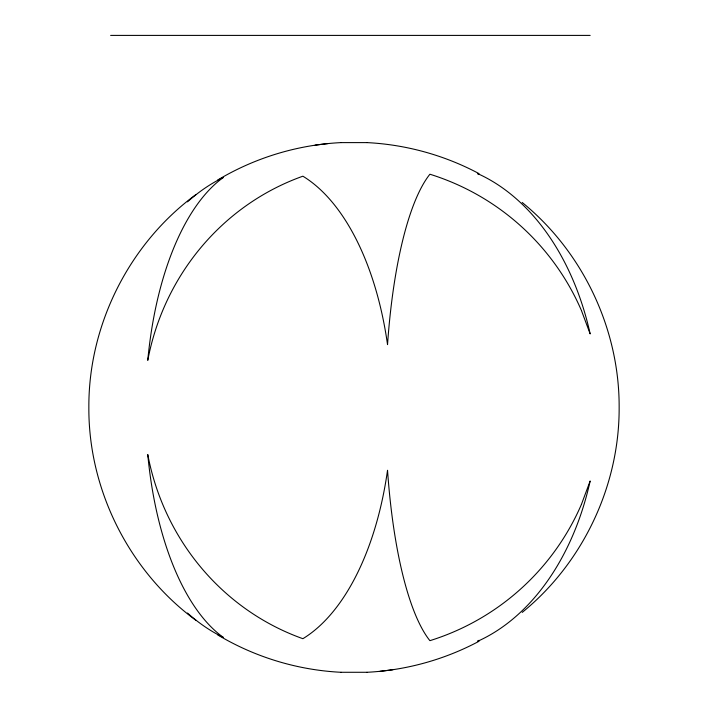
<?xml version="1.0" encoding="UTF-8"?>
<svg xmlns="http://www.w3.org/2000/svg" width="708" height="708" viewBox="0 0 708 708"><rect width="100%" height="100%" fill="white"/><g stroke="black" fill="none" stroke-linecap="round" stroke-linejoin="round"><path stroke-width="1.06" d="M581.401 504.459L590.162 480.98A245.278 172.469 90 0 1 477.404 641.404A245.526 115.776 -90 0 0 478.962 640.333M581.277 504.751L581.162 505.008A244.26 244.127 -90 0 1 429.898 640.669A245.649 64.897 90 0 1 387.533 470.271A242.888 128.228 90 0 1 302.882 638.696A244.587 236.605 90 0 1 228.003 594.941A244.587 236.605 -90 0 1 147.768 454.536A242.835 114.51 -90 0 0 223.383 637.457A243.109 170.947 90 0 1 187.487 613.022M522.203 612.411C582.941 563.037 619.509 485.723 619.146 407.445C619.509 329.167 582.941 251.853 522.203 202.479M196.054 194.47C129.378 243.34 88.394 324.777 88.854 407.445C88.394 490.113 129.378 571.551 196.054 620.42M217.692 180.018C254.933 157.725 297.652 144.759 340.999 142.609M478.989 641.289C444.518 659.67 406.011 670.326 367.001 672.281M315.095 145.158L328.016 143.565M379.984 671.326L392.905 669.733M341.044 142.609L366.992 142.609M366.992 672.281L341.044 672.281M110.634 35.4L590.162 35.4M367.001 142.609C406.011 144.565 444.518 155.22 478.989 173.602M340.999 672.281C297.652 670.131 254.933 657.166 217.692 634.872M581.197 309.954L581.162 309.883A244.26 244.127 -90 0 0 429.898 174.221A245.649 64.897 -90 0 0 387.533 344.619A242.888 128.228 -90 0 0 355.965 238.835A242.888 128.228 90 0 0 302.882 176.195A244.587 236.605 -90 0 0 228.003 219.949A244.587 236.605 90 0 0 214.267 232.835A244.587 236.605 -90 0 0 147.768 360.354A242.835 114.51 90 0 1 223.383 177.434A243.109 170.947 90 0 0 187.487 201.868M581.401 310.431L590.162 333.911A245.278 172.469 -90 0 0 477.404 173.487A245.526 115.776 -90 0 1 478.962 174.557"/></g></svg>
